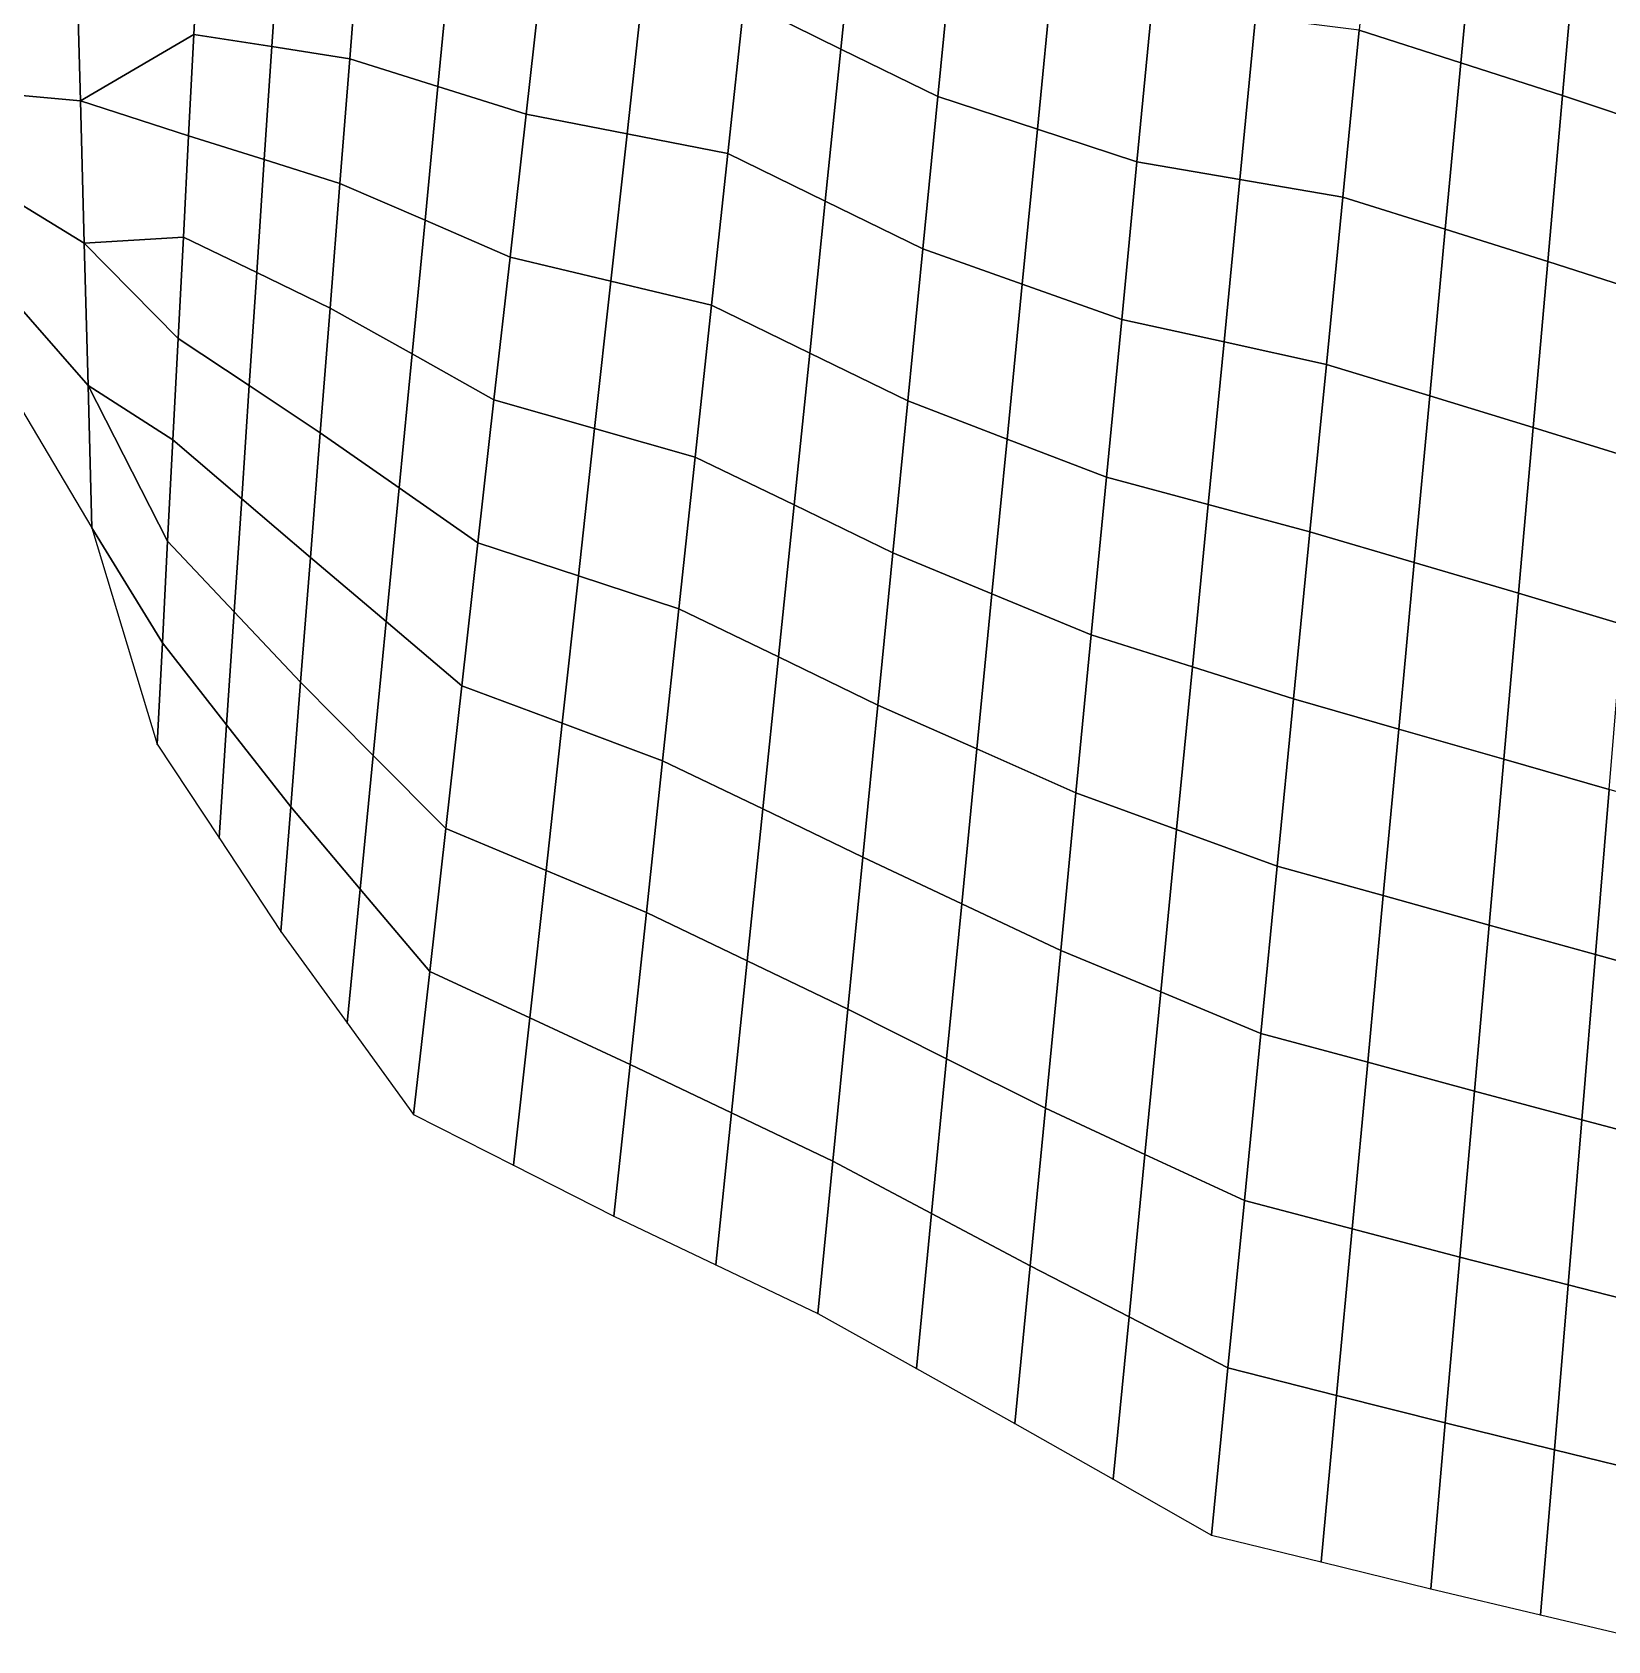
# Model space of a CAD drawing. Extents: x 380827 to 407438, y 6452886 to 6483357.
# Drawn here: x 391290 to 392493, y 6461844 to 6463072 of the extents above; entities that cross this region are included whole.
import ezdxf

# ---------------------------------------------------------------- set-up
doc = ezdxf.new("R2010")
doc.units = 0
for name, color, linetype in [('MESH_BOUND', 25, 'CONTINUOUS'), ('MESH_ELEMS', 18, 'CONTINUOUS'), ('MESH_NODES', 18, 'CONTINUOUS')]:
    doc.layers.add(name, color=color, linetype=linetype)

msp = doc.modelspace()

# ---------------------------------------------------------------- linework, layer by layer
at = {"layer": 'MESH_BOUND', "color": 25}
for points in [[(391248.228, 6462840.23, -1.439), (391335.585, 6462693.36, -1.103)], [(391335.585, 6462693.36, -1.103), (391385.355, 6462528.15, -0.848)], [(391385.355, 6462528.15, -0.848), (391432.613, 6462456.63, -0.809)], [(391432.613, 6462456.63, -0.809), (391479.871, 6462385.11, -0.771)], [(391479.871, 6462385.11, -0.771), (391530.548, 6462315.29, -0.795)], [(391530.548, 6462315.29, -0.795), (391581.225, 6462245.46, -0.819)], [(391581.225, 6462245.46, -0.819), (391657.63, 6462206.57, -0.834)], [(391657.63, 6462206.57, -0.834), (391734.035, 6462167.68, -0.849)], [(391734.035, 6462167.68, -0.849), (391811.938, 6462130.59, -0.81)], [(391811.938, 6462130.59, -0.81), (391889.842, 6462093.51, -0.77)], [(391889.842, 6462093.51, -0.77), (391965.158, 6462051.46, -0.717)], [(391965.158, 6462051.46, -0.717), (392040.474, 6462009.4, -0.664)], [(392040.474, 6462009.4, -0.664), (392115.536, 6461966.86, -0.645)], [(392115.536, 6461966.86, -0.645), (392190.597, 6461924.31, -0.625)], [(392190.597, 6461924.31, -0.625), (392274.275, 6461903.74, -0.631)], [(392274.275, 6461903.74, -0.631), (392357.954, 6461883.17, -0.636)], [(392357.954, 6461883.17, -0.636), (392441.927, 6461863.35, -0.643)], [(392441.927, 6461863.35, -0.643), (392525.9, 6461843.53, -0.651)]]:
    msp.add_polyline3d(points, dxfattribs=at)
at = {"layer": 'MESH_ELEMS', "color": 178}
for points in [[(391846.155, 6463211.03, -1.48), (391833.697, 6463095.1, -1.405), (391907.608, 6463058.81, -1.281), (391919.567, 6463174.84, -1.356)], [(392315.863, 6463201.06, -0.688), (392303.336, 6463073.38, -0.715), (392380.993, 6463048.38, -0.681), (392392.85, 6463175.56, -0.659)], [(391919.567, 6463174.84, -1.356), (391907.608, 6463058.81, -1.281), (391981.52, 6463022.52, -1.156), (391992.979, 6463138.65, -1.19)], [(392392.85, 6463175.56, -0.659), (392380.993, 6463048.38, -0.681), (392458.65, 6463023.38, -0.651), (392469.838, 6463150.07, -0.63)], [(391323.786, 6463128.1, -3.136), (391326.735, 6463019.41, -2.923), (391413.427, 6463070.08, -2.227), (391417.438, 6463147.5, -2.368)], [(391417.438, 6463147.5, -2.368), (391413.427, 6463070.08, -2.227), (391472.96, 6463060.77, -1.947), (391478.725, 6463147.08, -2.086)], [(391478.725, 6463147.08, -2.086), (391472.96, 6463060.77, -1.947), (391532.493, 6463051.46, -1.656), (391540.011, 6463146.66, -1.805)], [(391540.011, 6463146.66, -1.805), (391532.493, 6463051.46, -1.656), (391599.816, 6463030.31, -1.54), (391609.711, 6463132.46, -1.679)], [(392469.838, 6463150.07, -0.63), (392458.65, 6463023.38, -0.651), (392536.187, 6462997.54, -0.623), (392546.661, 6463123.55, -0.609)], [(391609.711, 6463132.46, -1.679), (391599.816, 6463030.31, -1.54), (391667.139, 6463009.16, -1.407), (391679.412, 6463118.26, -1.553)], [(391992.979, 6463138.65, -1.19), (391981.52, 6463022.52, -1.156), (392057.566, 6462997.65, -1.023), (392069.117, 6463115.93, -1.057)], [(391232.733, 6463090.01, -3.814), (391236.606, 6463027.56, -3.686), (391326.735, 6463019.41, -2.923), (391323.786, 6463128.1, -3.136)], [(391679.412, 6463118.26, -1.553), (391667.139, 6463009.16, -1.407), (391744.189, 6462994.17, -1.354), (391756.554, 6463106.68, -1.479)], [(392069.117, 6463115.93, -1.057), (392057.566, 6462997.65, -1.023), (392133.612, 6462972.78, -0.891), (392145.255, 6463093.2, -0.88)], [(391756.554, 6463106.68, -1.479), (391744.189, 6462994.17, -1.354), (391821.239, 6462979.17, -1.276), (391833.697, 6463095.1, -1.405)], [(391833.697, 6463095.1, -1.405), (391821.239, 6462979.17, -1.276), (391895.65, 6462942.78, -1.201), (391907.608, 6463058.81, -1.281)], [(392145.255, 6463093.2, -0.88), (392133.612, 6462972.78, -0.891), (392212.211, 6462959.25, -0.816), (392224.296, 6463083.29, -0.804)], [(392224.296, 6463083.29, -0.804), (392212.211, 6462959.25, -0.816), (392290.81, 6462945.71, -0.741), (392303.336, 6463073.38, -0.715)], [(392303.336, 6463073.38, -0.715), (392290.81, 6462945.71, -0.741), (392369.135, 6462921.2, -0.707), (392380.993, 6463048.38, -0.681)], [(391326.735, 6463019.41, -2.923), (391409.417, 6462992.66, -2.085), (391413.427, 6463070.08, -2.227), (391326.735, 6463019.41, -2.923)], [(391413.427, 6463070.08, -2.227), (391409.417, 6462992.66, -2.085), (391467.196, 6462974.46, -1.797), (391472.96, 6463060.77, -1.947)], [(391472.96, 6463060.77, -1.947), (391467.196, 6462974.46, -1.797), (391524.975, 6462956.27, -1.508), (391532.493, 6463051.46, -1.656)], [(391907.608, 6463058.81, -1.281), (391895.65, 6462942.78, -1.201), (391970.06, 6462906.39, -1.076), (391981.52, 6463022.52, -1.156)], [(391532.493, 6463051.46, -1.656), (391524.975, 6462956.27, -1.508), (391589.92, 6462928.16, -1.385), (391599.816, 6463030.31, -1.54)], [(392380.993, 6463048.38, -0.681), (392369.135, 6462921.2, -0.707), (392447.461, 6462896.69, -0.673), (392458.65, 6463023.38, -0.651)], [(391236.606, 6463027.56, -3.686), (391240.48, 6462965.12, -2.833), (391329.685, 6462910.73, -2.143), (391326.735, 6463019.41, -2.923)], [(391599.816, 6463030.31, -1.54), (391589.92, 6462928.16, -1.385), (391654.865, 6462900.06, -1.261), (391667.139, 6463009.16, -1.407)], [(391981.52, 6463022.52, -1.156), (391970.06, 6462906.39, -1.076), (392046.015, 6462879.38, -1), (392057.566, 6462997.65, -1.023)], [(392458.65, 6463023.38, -0.651), (392447.461, 6462896.69, -0.673), (392525.714, 6462871.52, -0.644), (392536.187, 6462997.54, -0.623)], [(391326.735, 6463019.41, -2.923), (391329.685, 6462910.73, -2.143), (391405.407, 6462915.24, -1.787), (391409.417, 6462992.66, -2.085)], [(391667.139, 6463009.16, -1.407), (391654.865, 6462900.06, -1.261), (391731.823, 6462881.65, -1.204), (391744.189, 6462994.17, -1.354)], [(392057.566, 6462997.65, -1.023), (392046.015, 6462879.38, -1), (392121.97, 6462852.36, -0.866), (392133.612, 6462972.78, -0.891)], [(391409.417, 6462992.66, -2.085), (391405.407, 6462915.24, -1.787), (391461.432, 6462888.16, -1.623), (391467.196, 6462974.46, -1.797)], [(391744.189, 6462994.17, -1.354), (391731.823, 6462881.65, -1.204), (391808.781, 6462863.24, -1.146), (391821.239, 6462979.17, -1.276)], [(391467.196, 6462974.46, -1.797), (391461.432, 6462888.16, -1.623), (391517.458, 6462861.08, -1.322), (391524.975, 6462956.27, -1.508)], [(391821.239, 6462979.17, -1.276), (391808.781, 6462863.24, -1.146), (391883.691, 6462826.75, -1.071), (391895.65, 6462942.78, -1.201)], [(392133.612, 6462972.78, -0.891), (392121.97, 6462852.36, -0.866), (392200.127, 6462835.2, -0.819), (392212.211, 6462959.25, -0.816)], [(391240.48, 6462965.12, -2.833), (391244.354, 6462902.67, -1.87), (391332.635, 6462802.05, -1.403), (391329.685, 6462910.73, -2.143)], [(391524.975, 6462956.27, -1.508), (391517.458, 6462861.08, -1.322), (391580.025, 6462826.02, -1.28), (391589.92, 6462928.16, -1.385)], [(392212.211, 6462959.25, -0.816), (392200.127, 6462835.2, -0.819), (392278.284, 6462818.04, -0.744), (392290.81, 6462945.71, -0.741)], [(391895.65, 6462942.78, -1.201), (391883.691, 6462826.75, -1.071), (391958.6, 6462790.27, -0.997), (391970.06, 6462906.39, -1.076)], [(392290.81, 6462945.71, -0.741), (392278.284, 6462818.04, -0.744), (392357.278, 6462794.02, -0.717), (392369.135, 6462921.2, -0.707)], [(391589.92, 6462928.16, -1.385), (391580.025, 6462826.02, -1.28), (391642.591, 6462790.96, -1.151), (391654.865, 6462900.06, -1.261)], [(391329.685, 6462910.73, -2.143), (391401.396, 6462837.82, -1.489), (391405.407, 6462915.24, -1.787), (391329.685, 6462910.73, -2.143)], [(391405.407, 6462915.24, -1.787), (391401.396, 6462837.82, -1.489), (391455.669, 6462801.86, -1.312), (391461.432, 6462888.16, -1.623)], [(392369.135, 6462921.2, -0.707), (392357.278, 6462794.02, -0.717), (392436.273, 6462770, -0.683), (392447.461, 6462896.69, -0.673)], [(391244.354, 6462902.67, -1.87), (391248.228, 6462840.23, -1.439), (391335.585, 6462693.36, -1.103), (391332.635, 6462802.05, -1.403)], [(391329.685, 6462910.73, -2.143), (391332.635, 6462802.05, -1.403), (391397.386, 6462760.41, -1.255), (391401.396, 6462837.82, -1.489)], [(391654.865, 6462900.06, -1.261), (391642.591, 6462790.96, -1.151), (391719.458, 6462769.14, -1.132), (391731.823, 6462881.65, -1.204)], [(391970.06, 6462906.39, -1.076), (391958.6, 6462790.27, -0.997), (392034.463, 6462761.1, -0.919), (392046.015, 6462879.38, -1)], [(391461.432, 6462888.16, -1.623), (391455.669, 6462801.86, -1.312), (391509.941, 6462765.89, -1.135), (391517.458, 6462861.08, -1.322)], [(392447.461, 6462896.69, -0.673), (392436.273, 6462770, -0.683), (392515.24, 6462745.5, -0.656), (392525.714, 6462871.52, -0.644)], [(391731.823, 6462881.65, -1.204), (391719.458, 6462769.14, -1.132), (391796.324, 6462747.31, -1.073), (391808.781, 6462863.24, -1.146)], [(392046.015, 6462879.38, -1), (392034.463, 6462761.1, -0.919), (392110.327, 6462731.93, -0.842), (392121.97, 6462852.36, -0.866)], [(391808.781, 6462863.24, -1.146), (391796.324, 6462747.31, -1.073), (391871.732, 6462710.73, -1.019), (391883.691, 6462826.75, -1.071)], [(391517.458, 6462861.08, -1.322), (391509.941, 6462765.89, -1.135), (391570.13, 6462723.88, -1.088), (391580.025, 6462826.02, -1.28)], [(392121.97, 6462852.36, -0.866), (392110.327, 6462731.93, -0.842), (392188.042, 6462711.14, -0.794), (392200.127, 6462835.2, -0.819)], [(391401.396, 6462837.82, -1.489), (391397.386, 6462760.41, -1.255), (391449.905, 6462715.55, -1.191), (391455.669, 6462801.86, -1.312)], [(391580.025, 6462826.02, -1.28), (391570.13, 6462723.88, -1.088), (391630.318, 6462681.86, -1.041), (391642.591, 6462790.96, -1.151)], [(391883.691, 6462826.75, -1.071), (391871.732, 6462710.73, -1.019), (391947.14, 6462674.14, -0.944), (391958.6, 6462790.27, -0.997)], [(392200.127, 6462835.2, -0.819), (392188.042, 6462711.14, -0.794), (392265.757, 6462690.36, -0.747), (392278.284, 6462818.04, -0.744)], [(392278.284, 6462818.04, -0.744), (392265.757, 6462690.36, -0.747), (392345.421, 6462666.84, -0.719), (392357.278, 6462794.02, -0.717)], [(391332.635, 6462802.05, -1.403), (391335.585, 6462693.36, -1.103), (391389.365, 6462605.57, -0.934), (391393.376, 6462682.99, -1.021)], [(391332.635, 6462802.05, -1.403), (391393.376, 6462682.99, -1.021), (391397.386, 6462760.41, -1.255), (391332.635, 6462802.05, -1.403)], [(391455.669, 6462801.86, -1.312), (391449.905, 6462715.55, -1.191), (391502.424, 6462670.7, -1.004), (391509.941, 6462765.89, -1.135)], [(391642.591, 6462790.96, -1.151), (391630.318, 6462681.86, -1.041), (391707.092, 6462656.63, -1.02), (391719.458, 6462769.14, -1.132)], [(391958.6, 6462790.27, -0.997), (391947.14, 6462674.14, -0.944), (392022.913, 6462642.83, -0.886), (392034.463, 6462761.1, -0.919)], [(392357.278, 6462794.02, -0.717), (392345.421, 6462666.84, -0.719), (392425.085, 6462643.31, -0.692), (392436.273, 6462770, -0.683)], [(391509.941, 6462765.89, -1.135), (391502.424, 6462670.7, -1.004), (391560.234, 6462621.73, -1.018), (391570.13, 6462723.88, -1.088)], [(391719.458, 6462769.14, -1.132), (391707.092, 6462656.63, -1.02), (391783.866, 6462631.39, -0.999), (391796.324, 6462747.31, -1.073)], [(392436.273, 6462770, -0.683), (392425.085, 6462643.31, -0.692), (392504.767, 6462619.47, -0.665), (392515.24, 6462745.5, -0.656)], [(391397.386, 6462760.41, -1.255), (391393.376, 6462682.99, -1.021), (391444.141, 6462629.25, -0.947), (391449.905, 6462715.55, -1.191)], [(392034.463, 6462761.1, -0.919), (392022.913, 6462642.83, -0.886), (392098.685, 6462611.51, -0.808), (392110.327, 6462731.93, -0.842)], [(391796.324, 6462747.31, -1.073), (391783.866, 6462631.39, -0.999), (391859.774, 6462594.71, -0.945), (391871.732, 6462710.73, -1.019)], [(392110.327, 6462731.93, -0.842), (392098.685, 6462611.51, -0.808), (392175.957, 6462587.1, -0.777), (392188.042, 6462711.14, -0.794)], [(391449.905, 6462715.55, -1.191), (391444.141, 6462629.25, -0.947), (391494.906, 6462575.5, -0.873), (391502.424, 6462670.7, -1.004)], [(391570.13, 6462723.88, -1.088), (391560.234, 6462621.73, -1.018), (391618.045, 6462572.76, -0.967), (391630.318, 6462681.86, -1.041)], [(391871.732, 6462710.73, -1.019), (391859.774, 6462594.71, -0.945), (391935.681, 6462558.02, -0.891), (391947.14, 6462674.14, -0.944)], [(392188.042, 6462711.14, -0.794), (392175.957, 6462587.1, -0.777), (392253.23, 6462562.69, -0.729), (392265.757, 6462690.36, -0.747)], [(391335.585, 6462693.36, -1.103), (391385.355, 6462528.15, -0.848), (391389.365, 6462605.57, -0.934), (391335.585, 6462693.36, -1.103)], [(392265.757, 6462690.36, -0.747), (392253.23, 6462562.69, -0.729), (392333.563, 6462539.65, -0.717), (392345.421, 6462666.84, -0.719)], [(391393.376, 6462682.99, -1.021), (391389.365, 6462605.57, -0.934), (391438.377, 6462542.94, -0.899), (391444.141, 6462629.25, -0.947)], [(391630.318, 6462681.86, -1.041), (391618.045, 6462572.76, -0.967), (391694.727, 6462544.11, -0.975), (391707.092, 6462656.63, -1.02)], [(391502.424, 6462670.7, -1.004), (391494.906, 6462575.5, -0.873), (391550.339, 6462519.58, -0.883), (391560.234, 6462621.73, -1.018)], [(391947.14, 6462674.14, -0.944), (391935.681, 6462558.02, -0.891), (392011.362, 6462524.55, -0.832), (392022.913, 6462642.83, -0.886)], [(392345.421, 6462666.84, -0.719), (392333.563, 6462539.65, -0.717), (392413.897, 6462516.62, -0.689), (392425.085, 6462643.31, -0.692)], [(391707.092, 6462656.63, -1.02), (391694.727, 6462544.11, -0.975), (391771.409, 6462515.46, -0.953), (391783.866, 6462631.39, -0.999)], [(392022.913, 6462642.83, -0.886), (392011.362, 6462524.55, -0.832), (392087.043, 6462491.09, -0.774), (392098.685, 6462611.51, -0.808)], [(392425.085, 6462643.31, -0.692), (392413.897, 6462516.62, -0.689), (392494.294, 6462493.46, -0.677), (392504.767, 6462619.47, -0.665)], [(391444.141, 6462629.25, -0.947), (391438.377, 6462542.94, -0.899), (391487.389, 6462480.3, -0.822), (391494.906, 6462575.5, -0.873)], [(391783.866, 6462631.39, -0.999), (391771.409, 6462515.46, -0.953), (391847.815, 6462478.67, -0.907), (391859.774, 6462594.71, -0.945)], [(391560.234, 6462621.73, -1.018), (391550.339, 6462519.58, -0.883), (391605.772, 6462463.66, -0.893), (391618.045, 6462572.76, -0.967)], [(391389.365, 6462605.57, -0.934), (391385.355, 6462528.15, -0.848), (391432.613, 6462456.63, -0.809), (391438.377, 6462542.94, -0.899)], [(392098.685, 6462611.51, -0.808), (392087.043, 6462491.09, -0.774), (392163.873, 6462463.05, -0.743), (392175.957, 6462587.1, -0.777)], [(391859.774, 6462594.71, -0.945), (391847.815, 6462478.67, -0.907), (391924.221, 6462441.89, -0.853), (391935.681, 6462558.02, -0.891)], [(392175.957, 6462587.1, -0.777), (392163.873, 6462463.05, -0.743), (392240.703, 6462435.01, -0.711), (392253.23, 6462562.69, -0.729)], [(391494.906, 6462575.5, -0.873), (391487.389, 6462480.3, -0.822), (391540.444, 6462417.43, -0.849), (391550.339, 6462519.58, -0.883)], [(391618.045, 6462572.76, -0.967), (391605.772, 6462463.66, -0.893), (391682.362, 6462431.6, -0.899), (391694.727, 6462544.11, -0.975)], [(391935.681, 6462558.02, -0.891), (391924.221, 6462441.89, -0.853), (391999.811, 6462406.28, -0.797), (392011.362, 6462524.55, -0.832)], [(392253.23, 6462562.69, -0.729), (392240.703, 6462435.01, -0.711), (392321.705, 6462412.47, -0.699), (392333.563, 6462539.65, -0.717)], [(391438.377, 6462542.94, -0.899), (391432.613, 6462456.63, -0.809), (391479.871, 6462385.11, -0.771), (391487.389, 6462480.3, -0.822)], [(391694.727, 6462544.11, -0.975), (391682.362, 6462431.6, -0.899), (391758.951, 6462399.53, -0.906), (391771.409, 6462515.46, -0.953)], [(392333.563, 6462539.65, -0.717), (392321.705, 6462412.47, -0.699), (392402.708, 6462389.93, -0.687), (392413.897, 6462516.62, -0.689)], [(391550.339, 6462519.58, -0.883), (391540.444, 6462417.43, -0.849), (391593.498, 6462354.56, -0.856), (391605.772, 6462463.66, -0.893)], [(392011.362, 6462524.55, -0.832), (391999.811, 6462406.28, -0.797), (392075.4, 6462370.67, -0.738), (392087.043, 6462491.09, -0.774)], [(391771.409, 6462515.46, -0.953), (391758.951, 6462399.53, -0.906), (391835.856, 6462362.64, -0.861), (391847.815, 6462478.67, -0.907)], [(392413.897, 6462516.62, -0.689), (392402.708, 6462389.93, -0.687), (392483.821, 6462367.44, -0.674), (392494.294, 6462493.46, -0.677)], [(392087.043, 6462491.09, -0.774), (392075.4, 6462370.67, -0.738), (392151.789, 6462339, -0.715), (392163.873, 6462463.05, -0.743)], [(392494.294, 6462493.46, -0.677), (392483.821, 6462367.44, -0.674), (392564.933, 6462344.94, -0.661), (392574.691, 6462470.29, -0.65)], [(391487.389, 6462480.3, -0.822), (391479.871, 6462385.11, -0.771), (391530.548, 6462315.29, -0.795), (391540.444, 6462417.43, -0.849)], [(391847.815, 6462478.67, -0.907), (391835.856, 6462362.64, -0.861), (391912.761, 6462325.76, -0.815), (391924.221, 6462441.89, -0.853)], [(391605.772, 6462463.66, -0.893), (391593.498, 6462354.56, -0.856), (391669.996, 6462319.08, -0.872), (391682.362, 6462431.6, -0.899)], [(392163.873, 6462463.05, -0.743), (392151.789, 6462339, -0.715), (392228.177, 6462307.34, -0.684), (392240.703, 6462435.01, -0.711)], [(391924.221, 6462441.89, -0.853), (391912.761, 6462325.76, -0.815), (391988.259, 6462288, -0.759), (391999.811, 6462406.28, -0.797)], [(392240.703, 6462435.01, -0.711), (392228.177, 6462307.34, -0.684), (392309.848, 6462285.29, -0.684), (392321.705, 6462412.47, -0.699)], [(391682.362, 6462431.6, -0.899), (391669.996, 6462319.08, -0.872), (391746.493, 6462283.61, -0.878), (391758.951, 6462399.53, -0.906)], [(391540.444, 6462417.43, -0.849), (391530.548, 6462315.29, -0.795), (391581.225, 6462245.46, -0.819), (391593.498, 6462354.56, -0.856)], [(392321.705, 6462412.47, -0.699), (392309.848, 6462285.29, -0.684), (392391.519, 6462263.24, -0.672), (392402.708, 6462389.93, -0.687)], [(391758.951, 6462399.53, -0.906), (391746.493, 6462283.61, -0.878), (391823.897, 6462246.62, -0.838), (391835.856, 6462362.64, -0.861)], [(391999.811, 6462406.28, -0.797), (391988.259, 6462288, -0.759), (392063.758, 6462250.24, -0.703), (392075.4, 6462370.67, -0.738)], [(392402.708, 6462389.93, -0.687), (392391.519, 6462263.24, -0.672), (392473.347, 6462241.41, -0.674), (392483.821, 6462367.44, -0.674)], [(391835.856, 6462362.64, -0.861), (391823.897, 6462246.62, -0.838), (391901.302, 6462209.63, -0.793), (391912.761, 6462325.76, -0.815)], [(392075.4, 6462370.67, -0.738), (392063.758, 6462250.24, -0.703), (392139.704, 6462214.95, -0.679), (392151.789, 6462339, -0.715)], [(392483.821, 6462367.44, -0.674), (392473.347, 6462241.41, -0.674), (392555.175, 6462219.59, -0.661), (392564.933, 6462344.94, -0.661)], [(391593.498, 6462354.56, -0.856), (391581.225, 6462245.46, -0.819), (391657.63, 6462206.57, -0.834), (391669.996, 6462319.08, -0.872)], [(392151.789, 6462339, -0.715), (392139.704, 6462214.95, -0.679), (392215.65, 6462179.66, -0.656), (392228.177, 6462307.34, -0.684)], [(391912.761, 6462325.76, -0.815), (391901.302, 6462209.63, -0.793), (391976.709, 6462169.73, -0.74), (391988.259, 6462288, -0.759)], [(391669.996, 6462319.08, -0.872), (391657.63, 6462206.57, -0.834), (391734.035, 6462167.68, -0.849), (391746.493, 6462283.61, -0.878)], [(392228.177, 6462307.34, -0.684), (392215.65, 6462179.66, -0.656), (392297.991, 6462158.11, -0.657), (392309.848, 6462285.29, -0.684)], [(391988.259, 6462288, -0.759), (391976.709, 6462169.73, -0.74), (392052.116, 6462129.82, -0.683), (392063.758, 6462250.24, -0.703)], [(392309.848, 6462285.29, -0.684), (392297.991, 6462158.11, -0.657), (392380.331, 6462136.55, -0.658), (392391.519, 6462263.24, -0.672)], [(391746.493, 6462283.61, -0.878), (391734.035, 6462167.68, -0.849), (391811.938, 6462130.59, -0.81), (391823.897, 6462246.62, -0.838)], [(392391.519, 6462263.24, -0.672), (392380.331, 6462136.55, -0.658), (392462.874, 6462115.39, -0.659), (392473.347, 6462241.41, -0.674)], [(392063.758, 6462250.24, -0.703), (392052.116, 6462129.82, -0.683), (392127.62, 6462090.9, -0.664), (392139.704, 6462214.95, -0.679)], [(391823.897, 6462246.62, -0.838), (391811.938, 6462130.59, -0.81), (391889.842, 6462093.51, -0.77), (391901.302, 6462209.63, -0.793)], [(392473.347, 6462241.41, -0.674), (392462.874, 6462115.39, -0.659), (392545.417, 6462094.23, -0.661), (392555.175, 6462219.59, -0.661)], [(392139.704, 6462214.95, -0.679), (392127.62, 6462090.9, -0.664), (392203.123, 6462051.98, -0.64), (392215.65, 6462179.66, -0.656)], [(391901.302, 6462209.63, -0.793), (391889.842, 6462093.51, -0.77), (391965.158, 6462051.46, -0.717), (391976.709, 6462169.73, -0.74)], [(392215.65, 6462179.66, -0.656), (392203.123, 6462051.98, -0.64), (392286.133, 6462030.92, -0.646), (392297.991, 6462158.11, -0.657)], [(391976.709, 6462169.73, -0.74), (391965.158, 6462051.46, -0.717), (392040.474, 6462009.4, -0.664), (392052.116, 6462129.82, -0.683)], [(392297.991, 6462158.11, -0.657), (392286.133, 6462030.92, -0.646), (392369.143, 6462009.86, -0.647), (392380.331, 6462136.55, -0.658)], [(392052.116, 6462129.82, -0.683), (392040.474, 6462009.4, -0.664), (392115.536, 6461966.86, -0.645), (392127.62, 6462090.9, -0.664)], [(392380.331, 6462136.55, -0.658), (392369.143, 6462009.86, -0.647), (392452.4, 6461989.37, -0.654), (392462.874, 6462115.39, -0.659)], [(392462.874, 6462115.39, -0.659), (392452.4, 6461989.37, -0.654), (392535.659, 6461968.88, -0.656), (392545.417, 6462094.23, -0.661)], [(392127.62, 6462090.9, -0.664), (392115.536, 6461966.86, -0.645), (392190.597, 6461924.31, -0.625), (392203.123, 6462051.98, -0.64)], [(392203.123, 6462051.98, -0.64), (392190.597, 6461924.31, -0.625), (392274.275, 6461903.74, -0.631), (392286.133, 6462030.92, -0.646)], [(392286.133, 6462030.92, -0.646), (392274.275, 6461903.74, -0.631), (392357.954, 6461883.17, -0.636), (392369.143, 6462009.86, -0.647)], [(392369.143, 6462009.86, -0.647), (392357.954, 6461883.17, -0.636), (392441.927, 6461863.35, -0.643), (392452.4, 6461989.37, -0.654)], [(392452.4, 6461989.37, -0.654), (392441.927, 6461863.35, -0.643), (392525.9, 6461843.53, -0.651), (392535.659, 6461968.88, -0.656)]]:
    msp.add_3dface(points, dxfattribs=at)
at = {"layer": 'MESH_NODES', "color": 18}
for p in [(391413.427, 6463070.08, -2.227), (391472.96, 6463060.77, -1.947), (391907.608, 6463058.81, -1.281), (391532.493, 6463051.46, -1.656), (392380.993, 6463048.38, -0.681), (391599.816, 6463030.31, -1.54), (391981.52, 6463022.52, -1.156), (392458.65, 6463023.38, -0.651), (391326.735, 6463019.41, -2.923), (391667.139, 6463009.16, -1.407), (392057.566, 6462997.65, -1.023), (391409.417, 6462992.66, -2.085), (391744.189, 6462994.17, -1.354), (391467.196, 6462974.46, -1.797), (391821.239, 6462979.17, -1.276), (392133.612, 6462972.78, -0.891), (391524.975, 6462956.27, -1.508), (392212.211, 6462959.25, -0.816), (391895.65, 6462942.78, -1.201), (392290.81, 6462945.71, -0.741), (391589.92, 6462928.16, -1.385), (391405.407, 6462915.24, -1.787), (392369.135, 6462921.2, -0.707), (391329.685, 6462910.73, -2.143), (391654.865, 6462900.06, -1.261), (391970.06, 6462906.39, -1.076), (391461.432, 6462888.16, -1.623), (392447.461, 6462896.69, -0.673), (391731.823, 6462881.65, -1.204), (392046.015, 6462879.38, -1), (391808.781, 6462863.24, -1.146), (391517.458, 6462861.08, -1.322), (392121.97, 6462852.36, -0.866), (391401.396, 6462837.82, -1.489), (391580.025, 6462826.02, -1.28), (391883.691, 6462826.75, -1.071), (392200.127, 6462835.2, -0.819), (392278.284, 6462818.04, -0.744), (391332.635, 6462802.05, -1.403), (391455.669, 6462801.86, -1.312), (391642.591, 6462790.96, -1.151), (391958.6, 6462790.27, -0.997), (392357.278, 6462794.02, -0.717), (391509.941, 6462765.89, -1.135), (391719.458, 6462769.14, -1.132), (392436.273, 6462770, -0.683), (391397.386, 6462760.41, -1.255), (392034.463, 6462761.1, -0.919), (391796.324, 6462747.31, -1.073), (392110.327, 6462731.93, -0.842), (391449.905, 6462715.55, -1.191), (391570.13, 6462723.88, -1.088), (391871.732, 6462710.73, -1.019), (392188.042, 6462711.14, -0.794), (391335.585, 6462693.36, -1.103), (392265.757, 6462690.36, -0.747), (391393.376, 6462682.99, -1.021), (391630.318, 6462681.86, -1.041), (391502.424, 6462670.7, -1.004), (391947.14, 6462674.14, -0.944), (392345.421, 6462666.84, -0.719), (391707.092, 6462656.63, -1.02), (392022.913, 6462642.83, -0.886), (392425.085, 6462643.31, -0.692), (391444.141, 6462629.25, -0.947), (391783.866, 6462631.39, -0.999), (391560.234, 6462621.73, -1.018), (391389.365, 6462605.57, -0.934), (392098.685, 6462611.51, -0.808), (391859.774, 6462594.71, -0.945), (392175.957, 6462587.1, -0.777), (391494.906, 6462575.5, -0.873), (391618.045, 6462572.76, -0.967), (391935.681, 6462558.02, -0.891), (392253.23, 6462562.69, -0.729), (391438.377, 6462542.94, -0.899), (391694.727, 6462544.11, -0.975), (392333.563, 6462539.65, -0.717), (391385.355, 6462528.15, -0.848), (391550.339, 6462519.58, -0.883), (392011.362, 6462524.55, -0.832), (391771.409, 6462515.46, -0.953), (392413.897, 6462516.62, -0.689), (392087.043, 6462491.09, -0.774), (391487.389, 6462480.3, -0.822), (391847.815, 6462478.67, -0.907), (391605.772, 6462463.66, -0.893), (392163.873, 6462463.05, -0.743), (391432.613, 6462456.63, -0.809), (391924.221, 6462441.89, -0.853), (392240.703, 6462435.01, -0.711), (391682.362, 6462431.6, -0.899), (391540.444, 6462417.43, -0.849), (392321.705, 6462412.47, -0.699), (391758.951, 6462399.53, -0.906), (391999.811, 6462406.28, -0.797), (391479.871, 6462385.11, -0.771), (392402.708, 6462389.93, -0.687), (391835.856, 6462362.64, -0.861), (392075.4, 6462370.67, -0.738), (392483.821, 6462367.44, -0.674), (391593.498, 6462354.56, -0.856), (392151.789, 6462339, -0.715), (391912.761, 6462325.76, -0.815), (391530.548, 6462315.29, -0.795), (391669.996, 6462319.08, -0.872), (392228.177, 6462307.34, -0.684), (391988.259, 6462288, -0.759), (392309.848, 6462285.29, -0.684), (391746.493, 6462283.61, -0.878), (392391.519, 6462263.24, -0.672), (392063.758, 6462250.24, -0.703), (391581.225, 6462245.46, -0.819), (391823.897, 6462246.62, -0.838), (392473.347, 6462241.41, -0.674), (392139.704, 6462214.95, -0.679), (391657.63, 6462206.57, -0.834), (391901.302, 6462209.63, -0.793), (392215.65, 6462179.66, -0.656), (391734.035, 6462167.68, -0.849), (391976.709, 6462169.73, -0.74), (392297.991, 6462158.11, -0.657), (391811.938, 6462130.59, -0.81), (392052.116, 6462129.82, -0.683), (392380.331, 6462136.55, -0.658), (392462.874, 6462115.39, -0.659), (391889.842, 6462093.51, -0.77), (392127.62, 6462090.9, -0.664), (392203.123, 6462051.98, -0.64), (391965.158, 6462051.46, -0.717), (392286.133, 6462030.92, -0.646), (392040.474, 6462009.4, -0.664), (392369.143, 6462009.86, -0.647), (392452.4, 6461989.37, -0.654), (392115.536, 6461966.86, -0.645), (392190.597, 6461924.31, -0.625), (392274.275, 6461903.74, -0.631), (392357.954, 6461883.17, -0.636), (392441.927, 6461863.35, -0.643)]:
    msp.add_point(p, dxfattribs=at)

doc.saveas('drawing.dxf')
